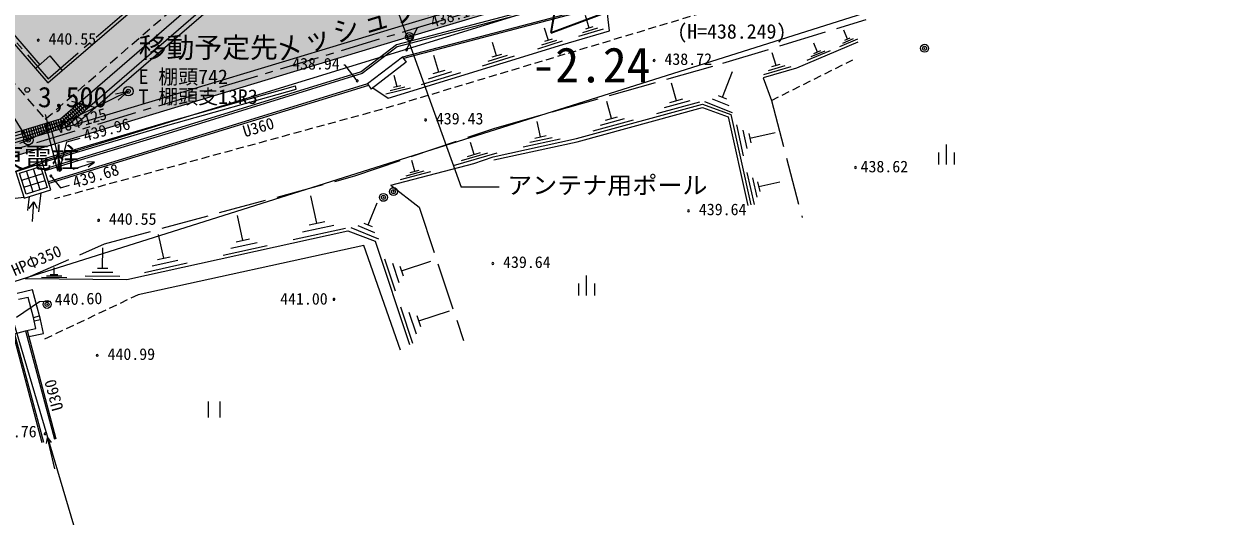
# Model space of a CAD drawing. Units: millimetres at full size; details may follow other scales. Extents: x -95576 to 124839, y -71355 to 87778.
# Drawn here: x 50633 to 87998, y -20030 to -4557 of the extents above; entities that cross this region are included whole.
import ezdxf
from ezdxf.enums import TextEntityAlignment as Align

# ---------------------------------------------------------------- set-up
doc = ezdxf.new("R2010")
doc.units = ezdxf.units.MM
doc.header["$LTSCALE"] = 250
doc.header["$PDMODE"] = 32
doc.header["$PDSIZE"] = 125
for name, pattern in [('CHAIN1', [8, 5, -1, 1, -1]), ('DASHED', [7.5, 6, -1.5]), ('DASHED1', [1.8, 1.2, -0.6]), ('USER3', [1.5, 1, -0.5])]:
    doc.linetypes.add(name, pattern=pattern)
for name, color, linetype, lineweight in [('0-1_極細線', 7, 'Continuous', 13), ('0-3_中線', 7, 'Continuous', 13), ('0-4_太線', 7, 'Continuous', 13), ('0-6_0-6___', 7, 'Continuous', 13), ('0-C_S-BGD-HTXT', 5, 'Continuous', 13), ('1-8_ﾊｯﾁﾝｸﾞ', 1, 'Continuous', 18), ('6-1_極細線', 4, 'Continuous', 9), ('6-2_細線', 4, 'Continuous', 9), ('6-4_太線', 2, 'Continuous', 35), ('6-D_文字', 7, 'Continuous', 9), ('7-1_敷地外要素', 4, 'Continuous', 9), ('7-A', 4, 'CHAIN1', 9), ('8-1_家具備品', 4, 'Continuous', 9), ('8-2_衛生機器', 7, 'Continuous', 13), ('8-D', 3, 'Continuous', 13), ('8-E', 2, 'Continuous', 9), ('9-C_排水管', 51, 'Continuous', 25), ('E-3', 3, 'Continuous', 25)]:
    doc.layers.add(name, color=color, linetype=linetype, lineweight=lineweight)
doc.layers.add('7-D', color=7, linetype='Continuous')
doc.layers.add('A-C_排水管', color=254, linetype='Continuous')
doc.styles.add('ＭＳ ゴシック', font='')
doc.styles.get('ＭＳ ゴシック').set_extended_font_data('MS Gothic')

msp = doc.modelspace()

# ---------------------------------------------------------------- linework, layer by layer
at = {"layer": '0-1_極細線'}
for p, q in [((79638.6, -8974.6), (79638.6, -8349.6)), ((79388.6, -8599.6), (79388.6, -8974.6)), ((79888.6, -8599.6), (79888.6, -8974.6)), ((68324.3, -13096.9), (68324.3, -12471.9)), ((68074.3, -12721.9), (68074.3, -13096.9)), ((68574.3, -12721.9), (68574.3, -13096.9)), ((56437.6, -16925.4), (56437.6, -16425.4)), ((56812.6, -16925.4), (56812.6, -16425.4))]:
    msp.add_line(p, q, dxfattribs=at)
at = {"layer": '0-4_太線'}
for p, q in [((68837, -3515.9), (62348, -5218)), ((68853.5, -3578.8), (62377.1, -5277.6)), ((68944.8, -3927), (62538.5, -5607.4)), ((68957.5, -3975.3), (62571.4, -5650.5)), ((68413, -4691.3), (68297.8, -4300.2)), ((67125.6, -5079.5), (67006.5, -4692.8)), ((68846.3, -4731.1), (68070.3, -4959.6)), ((68668.4, -4699.8), (68202.8, -4836.9)), ((68529.4, -4657.1), (68296.6, -4725.6)), ((76530.1, -5039.6), (76413.4, -4761.8)), ((62348, -5218), (61240.6, -6065.6)), ((65497.7, -5564.6), (65367.1, -5140.4)), ((67563.9, -5108.5), (66779.5, -5350.1)), ((67384, -5081.9), (66913.3, -5226.9)), ((67243.3, -5043.3), (67007.9, -5115.7)), ((75585, -5444.1), (75468.8, -5167.6)), ((76294.1, -5267.7), (76858.2, -5030.7)), ((76383.9, -5165.5), (76722.3, -5023.3)), ((76445.5, -5075.2), (76614.7, -5004.1)), ((62377.1, -5277.6), (61270.8, -6124.3)), ((63682, -6077.4), (63521.4, -5555.7)), ((66054.5, -5573.3), (65042.1, -5884.9)), ((65826.7, -5553.4), (65219.3, -5740.4)), ((65649.6, -5517.9), (65345.8, -5611.4)), ((74284.5, -5865.9), (74167.4, -5469.6)), ((75260.8, -5701.9), (75996, -5393)), ((75386.1, -5588.4), (75827.2, -5403.1)), ((75474.7, -5490.4), (75695.2, -5397.7)), ((62538.5, -5607.4), (61438.4, -6449.4)), ((62660, -5766.2), (61559.9, -6608.2)), ((62538.5, -5607.4), (62660, -5766.2)), ((73899.6, -6149.6), (74761.7, -5895.1)), ((74048.9, -6020.5), (74566.2, -5867.8)), ((74155.2, -5904.1), (74413.8, -5827.8)), ((62368.9, -6533.4), (62282.4, -6180.9)), ((64362.5, -6094.2), (63128.8, -6474)), ((64084, -6066.8), (63343.7, -6294.7)), ((63867.1, -6020.4), (63497, -6134.4)), ((72596, -6861.8), (72914.2, -6054.7)), ((61438.4, -6449.4), (61559.9, -6608.2)), ((62788.7, -6578.9), (62018.1, -6768.2)), ((62617.3, -6546.7), (62155, -6660.3)), ((62484.5, -6505), (62253.4, -6561.8)), ((71150.2, -6973.5), (71000.7, -6423)), ((69111.4, -7533.4), (68965.9, -6997.6)), ((70535.3, -7374.3), (71883.4, -7008.3)), ((70775.4, -7192.2), (71584.2, -6972.6)), ((70948, -7028.4), (71352.4, -6918.6)), ((72037.9, -7003.7), (72907.2, -7346.4)), ((72273.5, -6915.6), (72795.1, -7121.3)), ((72465.6, -6810.4), (72726.4, -6913.3)), ((51307.1, -7406.4), (51392.5, -7730)), ((66877.3, -8110.3), (66771.5, -7627.3)), ((68535.9, -7917.2), (69802.1, -7573.4)), ((68760.4, -7742.5), (69520.1, -7536.2)), ((68921.5, -7585), (69301.4, -7481.8)), ((73039, -7737.4), (73253.1, -8703.4)), ((66336.7, -8428.1), (67501.3, -8172.9)), ((66548.8, -8282), (67247.5, -8128.8)), ((66702.6, -8148.6), (67052, -8072)), ((73240.5, -7895.4), (73368.9, -8475)), ((73431.2, -8005.2), (73495.4, -8295)), ((73463.3, -8150.1), (74259.4, -7973.6)), ((64789.5, -8662.8), (64677.4, -8283.4)), ((51181.3, -8817.9), (51211.5, -8913.2)), ((52190, -9122.1), (52851.9, -8907.5)), ((62923.1, -9190), (62836.3, -8856)), ((64146.2, -9013.2), (65520, -8607.4)), ((64399.2, -8858.3), (65223.5, -8614.8)), ((64583.5, -8723.7), (64995.6, -8601.9)), ((50569.3, -9470.3), (51232.8, -9262.8)), ((50928.9, -9843.9), (50721.2, -9179.8)), ((51150.1, -9774.8), (50942.4, -9110.6)), ((51706.8, -9176.6), (51832.6, -9143.8)), ((62481.7, -9445.3), (63432.9, -9198.4)), ((62654.8, -9330), (63225.5, -9181.8)), ((62780.4, -9227), (63065.7, -9152.9)), ((73369.6, -9229), (73591.9, -10231.7)), ((50638.5, -9691.7), (51302.1, -9484.2)), ((73543, -9400.9), (73676.3, -10002.6)), ((73705.2, -9522.8), (73771.9, -9823.6)), ((73738.5, -9673.2), (74404.1, -9525.7)), ((50647.4, -10039.2), (51484.6, -9773.4)), ((59850, -10820.6), (59660.9, -9960.7)), ((50910, -10772.7), (50952.5, -10155.1)), ((61456.5, -10875.4), (61738.7, -10183.6)), ((57522.8, -11364.1), (57350.3, -10579.6)), ((59604.5, -10874.6), (60095.5, -10766.7)), ((61325.6, -10822), (61587.4, -10928.8)), ((55038.5, -11923.9), (54874.2, -11176.9)), ((59106.4, -11340.7), (60743.1, -10980.8)), ((59396.4, -11098.7), (60378.4, -10882.8)), ((60912.3, -10961.8), (61785, -11317.8)), ((61140.7, -10900.8), (61664.3, -11114.4)), ((56899, -11826), (58282.7, -11521.8)), ((57141.7, -11610.3), (57971.9, -11427.7)), ((57315.2, -11409.7), (57730.3, -11318.4)), ((53111.8, -12233.6), (53117.3, -11602.4)), ((54837.4, -11968.1), (55239.5, -11879.7)), ((61972.1, -11943.5), (62305.9, -12947.6)), ((51587.2, -12435.2), (51589.1, -12216.9)), ((52949.3, -12232.1), (53274.2, -12235)), ((54433.6, -12368.1), (55773.8, -12073.4)), ((54669, -12160.7), (55473.2, -11983.9)), ((62223.2, -12083.1), (62423.5, -12685.5)), ((62457.7, -12172.4), (62557.8, -12473.6)), ((62507.7, -12323), (63434.7, -12014.8)), ((51186, -12519.1), (51986.9, -12526)), ((51346.6, -12476.8), (51827.1, -12481)), ((51467.1, -12434.2), (51707.4, -12436.3)), ((52568.1, -12481.1), (53651, -12490.6)), ((52785.8, -12356.9), (53435.5, -12362.5)), ((50939.8, -13785.3), (51132.8, -13732.8)), ((50963, -13892.2), (50939.8, -13785.3)), ((51158.3, -13848.7), (51132.8, -13732.8)), ((62473.8, -13452.7), (62854.3, -14597.2)), ((62743.4, -13617.3), (62971.7, -14304)), ((62993.9, -13724.6), (63108.1, -14068)), ((63051, -13896.3), (64019.6, -13574.3)), ((50691.7, -14204), (50774.1, -14182.9)), ((50740.1, -14191.6), (51645.8, -17599.1)), ((50963, -13892.2), (51158.3, -13848.7)), ((50295.5, -14309.3), (51201.2, -17717.3)), ((50343.8, -14296.5), (50691.7, -14204)), ((50343.8, -14296.5), (51249.5, -17704.4)), ((50691.7, -14204), (51597.4, -17611.9)), ((51608.2, -18538.6), (51378.6, -17558.5))]:
    msp.add_line(p, q, dxfattribs=at)
at = {"layer": '0-4_太線', "linetype": 'USER3'}
for p, q in [((74138.6, -6965.4), (76697.3, -5690.9)), ((54227.2, -13075.5), (51181.3, -14515.7))]:
    msp.add_line(p, q, dxfattribs=at)
at = {"layer": '0-4_太線', "linetype": 'DASHED'}
for p, q in [((51706.8, -9176.6), (51305.5, -7640.6)), ((51832.6, -9143.8), (51431.3, -7607.8)), ((50764.3, -10421.1), (50813.6, -9986.4)), ((51111.3, -10467.7), (51179, -9870.4))]:
    msp.add_line(p, q, dxfattribs=at)
at = {"layer": '0-4_太線', "linetype": 'USER3'}
msp.add_lwpolyline([(75890.3, -3035.6), (67648.1, -5517.2), (61883.9, -7248.4), (51603.3, -10059.4)], dxfattribs=at)
at = {"layer": '0-4_太線'}
for points in [[(61611.2, -6569), (62090.1, -6898.4), (67581.3, -5207.8), (69045.5, -4776.7), (68957.5, -3975.3), (68944.8, -3927), (68853.5, -3578.8), (68837, -3515.9)], [(76860.8, -5138.1), (74927.9, -5950.2), (73877.7, -6260.3)], [(61240.6, -6065.6), (55154.2, -7938.1), (51277.5, -9121)], [(61270.8, -6124.3), (55173.3, -8000.3), (51297.2, -9183)], [(51181.3, -8817.9), (55129.9, -7643.7), (59175, -6511.5)], [(51211.5, -8913.2), (55157.7, -7739.7), (59201.9, -6607.8), (59175, -6511.5)], [(61438.4, -6449.4), (55278.7, -8344.5), (51406.1, -9526.1)], [(61470.8, -6491.7), (55293.4, -8392.3), (51421.2, -9573.8)], [(65392.7, -8737.4), (68007.4, -8164.3), (71974.7, -7087.1), (72864.2, -7411), (73491.8, -10242.5)], [(65414.1, -8835), (68031.2, -8261.5), (71970.3, -7191.9), (72778.5, -7486.2), (73394.2, -10264.2)], [(51339.4, -7660), (51392.5, -7730), (51414.1, -7643.1)], [(51484.6, -9773.4), (51220, -8939.9), (50382.8, -9205.7), (50647.4, -10039.2)], [(52654.1, -9050.6), (52851.9, -8907.5), (52616.8, -8890.1)], [(62174.4, -9628.4), (64784, -8950.9), (65392.7, -8737.4)], [(50641.3, -10020), (49048.4, -10192.4), (46425.1, -11164.7), (44167.8, -12133.7)], [(50806.5, -10360.2), (50952.5, -10155.1), (51058.2, -10350.6)], [(50678.8, -12564.6), (53878.4, -12592.6), (60826.1, -11065), (61681.2, -11385.7), (62760.4, -14631.7)], [(62482.6, -14810.9), (61329.4, -11522.6), (54227.2, -13075.5)], [(51132.8, -13732.8), (50911.4, -12918.2), (50426.3, -13030.7)], [(50939.8, -13785.3), (50768.9, -13156.6), (50471.4, -13225.5)], [(50774.1, -14182.9), (51016.3, -14131.4), (50963, -13892.2)], [(50791.2, -14383.7), (51255.5, -14285.1), (51158.3, -13848.7)], [(51345.1, -17741.3), (51378.6, -17558.5), (51498.6, -17709.2)]]:
    msp.add_lwpolyline(points, dxfattribs=at)
at = {"layer": '0-4_太線', "linetype": 'DASHED'}
for points in [[(61043.4, -9335.2), (65441, -7834.7), (72610.1, -5799.3), (77118.2, -4419.5)], [(73877.7, -6260.3), (74138.6, -6965.4), (75104.1, -10645.4)], [(50678.8, -12564.6), (53170.6, -11476.4), (61043.4, -9335.2)], [(62174.4, -9628.4), (63059.2, -10316.6), (64459.1, -14514.2)]]:
    msp.add_lwpolyline(points, dxfattribs=at)
at = {"layer": '0-4_太線'}
msp.add_lwpolyline([(50500, -9248.9), (51163.6, -9041.4), (51371.3, -9705.6), (50707.8, -9913.1)], close=True, dxfattribs=at)
msp.add_circle((50741.4, -6634.5), 75, dxfattribs=at)
at = {"layer": '0-6_0-6___'}
msp.add_line((51181.3, -8817.9), (51211.5, -8913.2), dxfattribs=at)
for points in [[(62670.5, -5373.6), (63014.5, -4677), (63325.5, -4582.6)], [(61116.1, -6352.8), (60734.6, -5854.9), (60695.8, -5854.9)], [(51769.7, -9160.2), (51983.8, -8271.5), (52408.7, -8154.9)], [(51484.7, -9336.7), (51783.8, -9714.7), (52068.9, -9628.4)], [(50406.6, -13779), (51126.8, -13284.2), (51482.2, -13273.1)]]:
    msp.add_lwpolyline(points, dxfattribs=at)
for centre, start, end in [((51087.3, -5074.2), 359.99898, 180.00102), ((51087.3, -5074.2), 180, 360), ((62670.5, -5373.6), 359.99908, 180.00092), ((62670.5, -5373.6), 180, 0), ((70449.7, -5710.9), 0, 180), ((70449.7, -5710.9), 179.99898, 0.00102), ((61116.1, -6352.8), 359.99898, 180.00102), ((61116.1, -6352.8), 180, 360), ((63263.9, -7579.3), 0, 180), ((63263.9, -7579.3), 179.99908, 0.00092), ((51484.7, -9336.7), 359.99898, 180.00102), ((51484.7, -9336.7), 180, 360), ((51769.7, -9160.2), 360, 180), ((51769.7, -9160.2), 180, 360), ((76778.9, -9074.9), 360, 180), ((76778.9, -9074.9), 180, 360), ((71532.9, -10432.1), 0, 180), ((71532.9, -10432.1), 180, 0), ((52985, -10733.6), 359.99898, 180.00102), ((52985, -10733.6), 180, 360), ((65376.9, -12089.2), 360, 180), ((65376.9, -12089.2), 180, 360), ((60386.2, -13216.4), 359.99898, 180.00102), ((60386.2, -13216.4), 180, 360), ((52941.4, -14979.8), 0, 180), ((52941.4, -14979.8), 179.99898, 0.00102), ((51304.1, -17441.4), 0, 180), ((51304.1, -17441.4), 179.99908, 0.00092)]:
    msp.add_arc(centre, 30, start, end, dxfattribs=at)
at = {"layer": '0-C_S-BGD-HTXT', "color": 33}
msp.add_circle((62756.5, -4959.9), 125, dxfattribs=at)
at = {"layer": '0-C_S-BGD-HTXT', "color": 6}
for centre in [(78954.3, -5326.6), (62257.3, -9832.3), (61940.2, -10011.2), (51365.7, -13375.3)]:
    msp.add_circle(centre, 125, dxfattribs=at)
at = {"layer": '0-C_S-BGD-HTXT', "color": 33}
msp.add_point((62756.5, -4959.9), dxfattribs=at)
at = {"layer": '0-C_S-BGD-HTXT', "color": 6}
for p in [(78954.3, -5326.6), (61940.2, -10011.2), (62257.3, -9832.3), (51365.7, -13375.3)]:
    msp.add_point(p, dxfattribs=at)
at = {"layer": '1-8_ﾊｯﾁﾝｸﾞ'}
for p, q in [((62756.5, -4959.9), (73338.6, -1795)), ((49204.8, -9053.5), (62756.5, -4959.9))]:
    msp.add_line(p, q, dxfattribs=at)
at = {"layer": '6-1_極細線', "linetype": 'DASHED1'}
for p, q in [((39864.2, 5682.1), (51308, -7557.7)), ((51308, -7557.7), (63261.6, 2774.3))]:
    msp.add_line(p, q, dxfattribs=at)
at = {"layer": '6-1_極細線', "linetype": 'CHAIN1'}
for p, q in [((41591.4, 5060.1), (51400.3, -6288.3)), ((51400.3, -6288.3), (61992.1, 2866.7))]:
    msp.add_line(p, q, dxfattribs=at)
at = {"layer": '6-2_細線', "color": 7, "lineweight": 18}
for p, q in [((46624, -899.9), (50998.7, -5961.3)), ((46760.2, -782.2), (51134.9, -5843.6)), ((51845, -6022.8), (56528.1, -1975)), ((50998.7, -5961.3), (51452.7, -5568.9)), ((51452.7, -5568.9), (51845, -6022.8))]:
    msp.add_line(p, q, dxfattribs=at)
msp.add_lwpolyline([(50998.7, -5961.3), (51391.1, -6415.2), (51845, -6022.8)], dxfattribs=at)
at = {"layer": '6-4_太線'}
for p, q in [((67599.9, -2479.5), (67205.2, -4846.8)), ((67205.2, -4846.8), (69452.7, -4004.9))]:
    msp.add_line(p, q, dxfattribs=at)
at = {"layer": '6-D_文字', "color": 4}
for p, q in [((51931.1, -7812.1), (63835.5, 2477.4)), ((52283.8, -7705.6), (64047.1, 2462)), ((61311.7, -1163.8), (64388.4, -9694.4)), ((65577.9, -9694.4), (64388.4, -9694.4))]:
    msp.add_line(p, q, dxfattribs=at)
at = {"layer": '6-D_文字', "lineweight": 18}
for p, q in [((62641.4, -4576.8), (65911.2, -3598.9)), ((58762.5, -5748.5), (62641.4, -4576.8)), ((49447.9, -8562.3), (58762.5, -5748.5))]:
    msp.add_line(p, q, dxfattribs=at)
at = {"layer": '7-1_敷地外要素'}
for p, q in [((52131.2, -6985), (52897.2, -7190.2)), ((52545.6, -7281), (52348.9, -7053.5)), ((52602.3, -7232), (52466.5, -7074.8)), ((51881.8, -7722.6), (52592.3, -7108.5)), ((52091.7, -7673.4), (51895, -7445.9)), ((52148.4, -7624.3), (51951.8, -7396.8)), ((52205.2, -7575.3), (52008.5, -7347.8)), ((52261.9, -7526.2), (52065.2, -7298.7)), ((52318.6, -7477.2), (52122, -7249.7)), ((52375.4, -7428.2), (52178.7, -7200.6)), ((52432.1, -7379.1), (52235.5, -7151.6)), ((52488.9, -7330.1), (52292.2, -7102.5)), ((52659.1, -7182.9), (52595.5, -7109.4)), ((49688.1, -8385.2), (51881.8, -7722.6)), ((50937.5, -8112.3), (50852.6, -7830.9)), ((51009.3, -8090.6), (50924.3, -7809.3)), ((51081.1, -8068.9), (50996.1, -7787.6)), ((51152.9, -8047.2), (51067.9, -7765.9)), ((51224.7, -8025.5), (51139.7, -7744.2)), ((51296.5, -8003.8), (51211.5, -7722.5)), ((51368.3, -7982.2), (51283.3, -7700.8)), ((51440.1, -7960.5), (51355.1, -7679.1)), ((51511.9, -7938.8), (51426.9, -7657.4)), ((51583.7, -7917.1), (51498.7, -7635.7)), ((51655.5, -7895.4), (51570.5, -7614.1)), ((51727.3, -7873.7), (51642.3, -7592.4)), ((51799.1, -7852), (51714.1, -7570.7)), ((51978.2, -7771.5), (51781.5, -7543.9)), ((51870.9, -7830.3), (51785.9, -7549)), ((52034.9, -7722.4), (51838.3, -7494.9)), ((50650.4, -8199), (50565.4, -7917.7)), ((50722.2, -8177.3), (50637.2, -7896)), ((50793.9, -8155.7), (50709, -7874.3)), ((50865.7, -8134), (50780.8, -7852.6))]:
    msp.add_line(p, q, dxfattribs=at)
for points in [[(49630.3, -8193.8), (51783.3, -7543.4), (63412.4, 2508.1)], [(49659.2, -8289.5), (51832.6, -7633), (52475.5, -7077.2)]]:
    msp.add_lwpolyline(points, dxfattribs=at)
at = {"layer": '7-A'}
msp.add_line((49134.5, -8865.9), (62699.2, -4768.3), dxfattribs=at)
msp.add_lwpolyline([(62698.7, -4768.4), (66160.2, -3733.2), (64095.4, 3170.7)], dxfattribs=at)
at = {"layer": '8-1_家具備品'}
for p in [(50775.1, -8211.5), (53512.2, -6755.1), (53601.5, -6952.8)]:
    msp.add_line(p, (53920.1, -6675.6), dxfattribs=at)
at = {"layer": '8-1_家具備品', "linetype": 'DASHED1'}
msp.add_lwpolyline([(50775.1, -8211.5), (19296.9, -20654.9), (-14302.5, -33330.6), (-41102.7, -41234.7)], dxfattribs=at)
at = {"layer": '8-2_衛生機器'}
msp.add_lwpolyline([(50775.1, -8211.5), (50310.3, -7467.1), (49685.6, -7517.1)], dxfattribs=at)
for centre in [(53920.1, -6675.6), (50775.1, -8211.5)]:
    msp.add_circle(centre, 150, dxfattribs=at)
at = {"layer": '8-E'}
for p in [(53920.1, -6675.6), (50775.1, -8211.5)]:
    msp.add_point(p, dxfattribs=at)
at = {"layer": '9-C_排水管'}
for points in [[(48272.8, -5425.2), (51718.1, -6793.5), (41408.9, 5133.6)], [(51391.1, -6415.2), (51718.1, -6793.5), (62119.1, 2857.5), (62446.1, 2479.2)], [(62370.4, 2413.8), (52232.5, -6348.8), (52369.8, -6507.7)], [(62507.7, 2254.9), (62370.4, 2413.8), (52369.8, -6507.7)], [(62507.7, 2254.9), (52369.8, -6507.7), (63548.9, 2031.4)], [(52369.8, -6507.7), (52283.8, -7705.6), (63548.9, 2031.4)], [(48272.8, -5425.2), (49447.9, -8562.3), (51931.1, -7812.1)], [(48272.8, -5425.2), (51931.1, -7812.1), (51915.9, -6900)], [(48272.8, -5425.2), (51915.9, -6900), (51718.1, -6793.5)], [(51915.9, -6900), (52232.5, -6348.8), (51718.1, -6793.5)], [(51915.9, -6900), (52369.8, -6507.7), (52232.5, -6348.8)], [(52369.8, -6507.7), (51915.9, -6900), (51931.1, -7812.1)], [(52369.8, -6507.7), (51931.1, -7812.1), (52283.8, -7705.6)]]:
    msp.add_solid(points, dxfattribs=at)
at = {"layer": '9-C_排水管', "color": 81}
msp.add_solid([(65911.2, -3598.9), (64047.1, 2462), (52283.8, -7705.6)], dxfattribs=at)
at = {"layer": '9-C_排水管', "color": 7}
for points in [[(65911.2, -3598.9), (49447.9, -8562.3), (66409.1, -3867.5)], [(49447.9, -8562.3), (49204.8, -9053.5), (66409.1, -3867.5)]]:
    msp.add_solid(points, dxfattribs=at)
at = {"layer": 'A-C_排水管'}
msp.add_solid([(41408.9, 5133.6), (51391.1, -6415.2), (62119.1, 2857.5)], dxfattribs=at)
at = {"layer": 'E-3'}
for q in [(87998.1, -759.4), (58994.9, -43184.3)]:
    msp.add_line((49963.6, -12774.8), q, dxfattribs=at)
msp.add_lwpolyline([(-9634.5, -32335), (51166.9, -8882.3), (83118.2, 944)], dxfattribs=at)

# ---------------------------------------------------------------- texts
at = {"layer": '0-1_極細線', "style": 'ＭＳ ゴシック'}
for s, rotation, p in [('VUΦ125', 16.821, (51732.9, -8123.8)), ('U360', 16.821, (57618.1, -8231.1)), ('HPΦ350', 23.54, (50393.1, -12592.2)), ('U360', 105.154, (51988.2, -16630.7))]:
    msp.add_text(s, height=366.6, rotation=rotation, dxfattribs=at).set_placement(p, align=Align.BOTTOM_LEFT)
at = {"layer": '0-3_中線', "style": 'ＭＳ ゴシック'}
msp.add_text('(H=438.249)', height=458.2, dxfattribs=at).set_placement((71180.4, -5162.5), align=Align.BOTTOM_LEFT)
at = {"layer": '0-6_0-6___', "style": 'ＭＳ ゴシック'}
for s, rotation, p in [('438.18', 16.887, (63517.7, -4785.6)), ('439.96', 15.35, (52595.4, -8362.8)), ('439.68', 16.858, (52261, -9831.4)), ('440.60', 1.79, (51615, -13519))]:
    msp.add_text(s, height=366.6, rotation=rotation, dxfattribs=at).set_placement(p, align=Align.BOTTOM_LEFT)
for s, p in [('440.55', (51412.3, -5324.2)), ('438.72', (70774.7, -5960.9)), ('438.94', (59070.8, -6104.9)), ('439.43', (63588.9, -7829.3)), ('438.62', (76941.2, -9335.7)), ('439.64', (71857.9, -10682.1)), ('440.55', (53310, -10983.6)), ('439.64', (65701.9, -12339.2)), ('441.00', (58692.6, -13491.4)), ('440.99', (53266.4, -15229.8)), ('440.76', (49541.1, -17661.7))]:
    msp.add_text(s, height=366.6, dxfattribs=at).set_placement(p, align=Align.BOTTOM_LEFT)
at = {"layer": '6-D_文字', "color": 1, "style": 'ＭＳ ゴシック'}
msp.add_text('-2.24', height=1100, dxfattribs=at).set_placement((66595.5, -6728.8), align=Align.BOTTOM_LEFT)
at = {"layer": '6-D_文字', "style": 'ＭＳ ゴシック', "width": 1.05}
msp.add_text('アンテナ用ポール', height=549.9, dxfattribs=at).set_placement((65827.9, -10069.4), align=Align.BOTTOM_LEFT)
at = {"layer": '7-D', "insert": (58656.1, -5790.3), "char_height": 641.5, "attachment_point": 7, "rotation": 17, "style": 'ＭＳ ゴシック'}
msp.add_mtext('\\T1.15;\\W0.95;メッシュフェンス', dxfattribs=at)
at = {"layer": '8-2_衛生機器', "style": 'ＭＳ ゴシック'}
for s, p in [('E 棚頭742', (54241.7, -6587.8)), ('T 棚頭支13R3', (54241.7, -7212.8))]:
    msp.add_text(s, height=458.2, dxfattribs=at).set_placement(p, align=Align.BOTTOM_LEFT)
at = {"layer": '8-D', "style": 'ＭＳ ゴシック'}
for s, p in [('移動予定先', (54246.4, -5817.7)), ('東電柱', (49757.3, -9276.3))]:
    msp.add_text(s, height=641.5, dxfattribs=at).set_placement(p, align=Align.BOTTOM_LEFT)
at = {"layer": '8-E', "color": 3, "style": 'ＭＳ ゴシック'}
msp.add_text('3,500', height=641.5, dxfattribs=at).set_placement((51077.5, -7372.2), align=Align.BOTTOM_LEFT)

doc.saveas('drawing.dxf')
